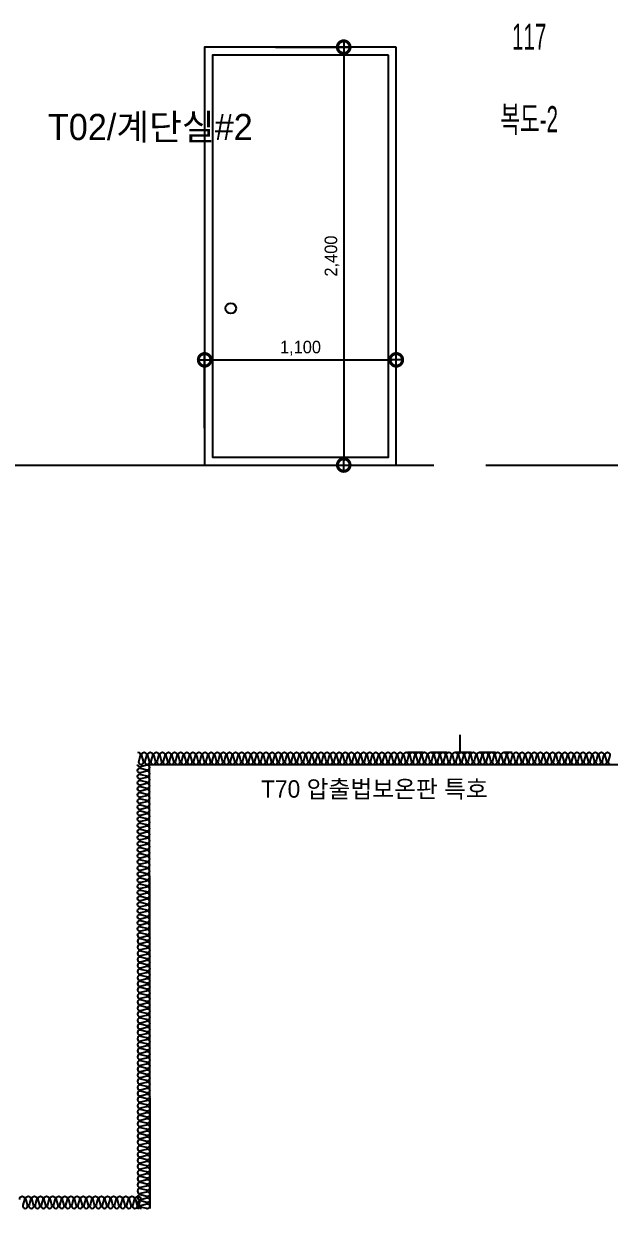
# Model space of a CAD drawing. Header units: millimetres. Extents: x -75040 to 92617, y -36837 to 48530.
# Drawn here: x 9146 to 12508, y -4275 to 2535 of the extents above; entities that cross this region are included whole.
import ezdxf
from ezdxf.enums import TextEntityAlignment as Align

# ---------------------------------------------------------------- set-up
doc = ezdxf.new("R2010")
doc.units = ezdxf.units.MM
doc.header["$LTSCALE"] = 60
doc.linetypes.add('HID', pattern=[2.3, 1.5, -0.8])
doc.layers.get('Defpoints').update_dxf_attribs({"color": 151})
for name, color, linetype in [('A-DIM', 7, 'Continuous'), ('A-DOOR-ELE', 5, 'Continuous'), ('A-FIN', 6, 'Continuous'), ('A-HAT-MATL', 8, 'Continuous')]:
    doc.layers.add(name, color=color, linetype=linetype)
for name, color, linetype, plot in [('NOPLOT', 191, 'Continuous', False), ('NOPLOT-DIM', 191, 'Continuous', False), ('NOPLOT-TEXT', 11, 'Continuous', False)]:
    doc.layers.add(name, color=color, linetype=linetype, plot=plot)
doc.styles.add('Gdim', font='')
doc.styles.add('Gtx', font='')
doc.styles.get('Gdim').set_extended_font_data('Dotum')
doc.styles.get('Gtx').set_extended_font_data('Dotum')
doc.dimstyles.new('Gdim30(INT)', dxfattribs={"dimscale": 24, "dimtxt": 3, "dimasz": 1, "dimexe": 1.5, "dimexo": 2, "dimgap": 1, "dimtad": 1, "dimdec": 0, "dimzin": 0, "dimdsep": 46, "dimlunit": 6, "dimtxsty": 'Gdim', "dimblk": 'ToneDOT', "dimcen": 1.5, "dimdle": 1.5, "dimclrd": 1, "dimclre": 1, "dimclrt": 256, "dimadec": 1, "dimazin": 0, "dimtfac": 1, "dimtdec": 0, "dimtix": 1, "dimtmove": 2, "dimatfit": 3, "dimldrblk": 'DOT', "dimfxl": 1, "dimtolj": 1, "dimtzin": 0, "dimlwd": -1, "dimlwe": -1, "dimarcsym": 0})

# ---------------------------------------------------------------- blocks, each defined once
blk = doc.blocks.new('ToneDOT')
at = {"layer": 'A-DIM', "color": 1, "linetype": 'ByBlock'}
blk.add_line((1.5, 0), (-1.5, 0), dxfattribs=at)
at = {"layer": 'A-DIM', "color": 1, "linetype": 'ByBlock', "const_width": 3}
blk.add_lwpolyline([(0.375, 0, 1), (-0.375, 0, 1)], format="xyb", close=True, dxfattribs=at)
blk = doc.blocks.new('*D12')
at = {"layer": 'Defpoints', "color": 0, "transparency": 16777216}
for p in [(19876.1, 3417.6), (19876.1, 1017.6), (20316, 1017.6)]:
    blk.add_point(p, dxfattribs=at)
at = {"layer": 'NOPLOT-DIM', "color": 1, "transparency": 16777216}
for p, q in [((19924.1, 3417.6), (20352, 3417.6)), ((20316, 3393.6), (20316, 1041.6)), ((19924.1, 1017.6), (20352, 1017.6))]:
    blk.add_line(p, q, dxfattribs=at)
at = {"layer": 'NOPLOT-DIM', "color": 1, "transparency": 16777216, "xscale": 24, "yscale": 24, "zscale": 24}
for p, rotation in [((20316, 3417.6), 90), ((20316, 1017.6), 270)]:
    blk.add_blockref('ToneDOT', p, dxfattribs=dict(at, rotation=rotation))
at = {"layer": 'NOPLOT-DIM', "transparency": 16777216, "insert": (20249, 2217.6), "char_height": 72, "attachment_point": 5, "rotation": 90, "style": 'Gdim'}
blk.add_mtext('\\A1;2,400', dxfattribs=at)
blk = doc.blocks.new('_Dot')
at = {"color": 0, "linetype": 'ByBlock', "lineweight": -2}
blk.add_line((-0.5, 0), (-1, 0), dxfattribs=at)
at = {"color": 0, "linetype": 'ByBlock', "const_width": 0.5}
blk.add_lwpolyline([(-0.25, 0, 1), (0.25, 0, 1)], format="xyb", close=True, dxfattribs=at)
blk = doc.blocks.new('*D13')
at = {"layer": 'Defpoints', "color": 0, "transparency": 16777216}
for p in [(20617.6, 1621.6, 0), (19517.6, 1181.6, 0), (20617.6, 1181.6, 0)]:
    blk.add_point(p, dxfattribs=at)
at = {"layer": 'NOPLOT-DIM', "color": 1, "transparency": 16777216}
for p, q in [((19517.6, 1229.6, 0), (19517.6, 1657.6, 0)), ((20617.6, 1229.6, 0), (20617.6, 1657.6, 0)), ((19541.6, 1621.6, 0), (20593.6, 1621.6, 0))]:
    blk.add_line(p, q, dxfattribs=at)
at = {"layer": 'NOPLOT-DIM', "color": 1, "transparency": 16777216, "xscale": 24, "yscale": 24, "zscale": 24, "rotation": 180}
blk.add_blockref('ToneDOT', (19517.6, 1621.6, 0), dxfattribs=at)
at = {"layer": 'NOPLOT-DIM', "color": 1, "transparency": 16777216, "xscale": 24, "yscale": 24, "zscale": 24}
blk.add_blockref('ToneDOT', (20617.6, 1621.6, 0), dxfattribs=at)
at = {"layer": 'NOPLOT-DIM', "transparency": 16777216, "insert": (20067.6, 1688.5, 0), "char_height": 72, "attachment_point": 5, "style": 'Gdim'}
blk.add_mtext('\\A1;1,100', dxfattribs=at)
blk = doc.blocks.new('A$C9907ef45')
at = {"layer": 'A-DOOR-ELE', "elevation": 0}
for points in [[(1136, 2436), (36, 2436), (36, 36), (1136, 36)], [(1091, 2391), (81, 2391), (81, 81), (1091, 81)]]:
    blk.add_lwpolyline(points, close=True, dxfattribs=at)
at = {"layer": 'A-DOOR-ELE'}
blk.add_circle((186, 936, 0), 30, dxfattribs=at)
at = {"layer": 'NOPLOT-DIM'}
for base, p1, p2, angle, picture, middle in [((834.4, 36), (394.5, 2436), (394.5, 36), 90, '*D12', (767.4, 1236)), ((1136, 639.9, 0), (36, 200, 0), (1136, 200, 0), 180, '*D13', (586, 706.9, 0))]:
    dim = blk.add_linear_dim(base=base, p1=p1, p2=p2, angle=angle, dimstyle='Gdim30(INT)', dxfattribs=at)
    dim.commit()
    dim.dimension.update_dxf_attribs({"geometry": picture, "text_midpoint": middle, "insert": (-19481.6, -981.6)})

msp = doc.modelspace()

# ---------------------------------------------------------------- linework, layer by layer
at = {"layer": 'A-FIN'}
for p, q in [((8700, 0), (11500, 0)), ((11800, 0), (15100, 0))]:
    msp.add_line(p, q, dxfattribs=at)
at = {"layer": 'A-HAT-MATL'}
for p, q in [((9868.4, -1720), (13350, -1720)), ((9872.6, -4270), (9868.4, -1720))]:
    msp.add_line(p, q, dxfattribs=at)
at = {"layer": 'A-HAT-MATL', "elevation": 0}
for points in [[(9800, -1650.2, -0.583569), (9815.6, -1669), (9806.9, -1701, 0.524856), (9820, -1720, 0.524856), (9833.1, -1701), (9824.4, -1669, -1.449198), (9850.6, -1669), (9841.9, -1701, 0.524856), (9855, -1720, 0.524856), (9868.1, -1701), (9859.4, -1669, -1.449198), (9885.6, -1669), (9876.9, -1701, 0.524856), (9890, -1720, 0.524856), (9903.1, -1701), (9894.4, -1669, -1.449198), (9920.6, -1669), (9911.9, -1701, 0.524856), (9925, -1720, 0.524856), (9938.1, -1701), (9929.4, -1669, -1.449198), (9955.6, -1669), (9946.9, -1701, 0.524856), (9960, -1720, 0.524856), (9973.1, -1701), (9964.4, -1669, -1.449198), (9990.6, -1669), (9981.9, -1701, 0.524856), (9995, -1720, 0.524856), (10008.1, -1701), (9999.4, -1669, -1.449198), (10025.6, -1669), (10016.9, -1701, 0.524856), (10030, -1720, 0.524856), (10043.1, -1701), (10034.4, -1669, -1.449198), (10060.6, -1669), (10051.9, -1701, 0.524856), (10065, -1720, 0.524856), (10078.1, -1701), (10069.4, -1669, -1.449198), (10095.6, -1669), (10086.9, -1701, 0.524856), (10100, -1720, 0.524856), (10113.1, -1701), (10104.4, -1669, -1.449198), (10130.6, -1669), (10121.9, -1701, 0.524856), (10135, -1720, 0.524856), (10148.1, -1701), (10139.4, -1669, -1.449198), (10165.6, -1669), (10156.9, -1701, 0.524856), (10170, -1720, 0.524856), (10183.1, -1701), (10174.4, -1669, -1.449198), (10200.6, -1669), (10191.9, -1701, 0.524856), (10205, -1720, 0.524856), (10218.1, -1701), (10209.4, -1669, -1.449198), (10235.6, -1669), (10226.9, -1701, 0.524856), (10240, -1720, 0.524856), (10253.1, -1701), (10244.4, -1669, -1.449198), (10270.6, -1669), (10261.9, -1701, 0.524856), (10275, -1720, 0.524856), (10288.1, -1701), (10279.4, -1669, -1.449198), (10305.6, -1669), (10296.9, -1701, 0.524856), (10310, -1720, 0.524856), (10323.1, -1701), (10314.4, -1669, -1.449198), (10340.6, -1669), (10331.9, -1701, 0.524856), (10345, -1720, 0.524856), (10358.1, -1701), (10349.4, -1669, -1.449198), (10375.6, -1669), (10366.9, -1701, 0.524856), (10380, -1720, 0.524856), (10393.1, -1701), (10384.4, -1669, -1.449198), (10410.6, -1669), (10401.9, -1701, 0.524856), (10415, -1720, 0.524856), (10428.1, -1701), (10419.4, -1669, -1.449198), (10445.6, -1669), (10436.9, -1701, 0.524856), (10450, -1720, 0.524856), (10463.1, -1701), (10454.4, -1669, -1.449198), (10480.6, -1669), (10471.9, -1701, 0.524856), (10485, -1720, 0.524856), (10498.1, -1701), (10489.4, -1669, -1.449198), (10515.6, -1669), (10506.9, -1701, 0.524856), (10520, -1720, 0.524856), (10533.1, -1701), (10524.4, -1669, -1.449198), (10550.6, -1669), (10541.9, -1701, 0.524856), (10555, -1720, 0.524856), (10568.1, -1701), (10559.4, -1669, -1.449198), (10585.6, -1669), (10576.9, -1701, 0.524856), (10590, -1720, 0.524856), (10603.1, -1701), (10594.4, -1669, -1.449198), (10620.6, -1669), (10611.9, -1701, 0.524856), (10625, -1720, 0.524856), (10638.1, -1701), (10629.4, -1669, -1.449198), (10655.6, -1669), (10646.9, -1701, 0.524856), (10660, -1720, 0.524856), (10673.1, -1701), (10664.4, -1669, -1.449198), (10690.6, -1669), (10681.9, -1701, 0.524856), (10695, -1720, 0.524856), (10708.1, -1701), (10699.4, -1669, -1.449198), (10725.6, -1669), (10716.9, -1701, 0.524856), (10730, -1720, 0.524856), (10743.1, -1701), (10734.4, -1669, -1.449198), (10760.6, -1669), (10751.9, -1701, 0.524856), (10765, -1720, 0.524856), (10778.1, -1701), (10769.4, -1669, -1.449198), (10795.6, -1669), (10786.9, -1701, 0.524856), (10800, -1720, 0.524856), (10813.1, -1701), (10804.4, -1669, -1.449198), (10830.6, -1669), (10821.9, -1701, 0.524856), (10835, -1720, 0.524856), (10848.1, -1701), (10839.4, -1669, -1.449198), (10865.6, -1669), (10856.9, -1701, 0.524856), (10870, -1720, 0.524856), (10883.1, -1701), (10874.4, -1669, -1.449198), (10900.6, -1669), (10891.9, -1701, 0.524856), (10905, -1720, 0.524856), (10918.1, -1701), (10909.4, -1669, -1.449198), (10935.6, -1669), (10926.9, -1701, 0.524856), (10940, -1720, 0.524856), (10953.1, -1701), (10944.4, -1669, -1.449198), (10970.6, -1669), (10961.9, -1701, 0.524856), (10975, -1720, 0.524856), (10988.1, -1701), (10979.4, -1669, -1.449198), (11005.6, -1669), (10996.9, -1701, 0.524856), (11010, -1720, 0.524856), (11023.1, -1701), (11014.4, -1669, -1.449198), (11040.6, -1669), (11031.9, -1701, 0.524856), (11045, -1720, 0.524856), (11058.1, -1701), (11049.4, -1669, -1.449198), (11075.6, -1669), (11066.9, -1701, 0.524856), (11080, -1720, 0.524856), (11093.1, -1701), (11084.4, -1669, -1.449198), (11110.6, -1669), (11101.9, -1701, 0.524856), (11115, -1720, 0.524856), (11128.1, -1701), (11119.4, -1669, -1.449198), (11145.6, -1669), (11136.9, -1701, 0.524856), (11150, -1720, 0.524856), (11163.1, -1701), (11154.4, -1669, -1.449198), (11180.6, -1669), (11171.9, -1701, 0.524856), (11185, -1720, 0.524856), (11198.1, -1701), (11189.4, -1669, -1.449198), (11215.6, -1669), (11206.9, -1701, 0.524856), (11220, -1720, 0.524856), (11233.1, -1701), (11224.4, -1669, -1.449198), (11250.6, -1669), (11241.9, -1701, 0.524856), (11255, -1720, 0.524856), (11268.1, -1701), (11259.4, -1669, -1.449198), (11285.6, -1669), (11276.9, -1701, 0.524856), (11290, -1720, 0.524856), (11303.1, -1701), (11294.4, -1669, -1.449198), (11320.6, -1669), (11311.9, -1701, 0.524856), (11325, -1720, 0.524856), (11338.1, -1701), (11329.4, -1669, -1.449198), (11355.6, -1669), (11346.9, -1701, 0.524856), (11360, -1720, 0.524856), (11373.1, -1701), (11364.4, -1669, -1.449198), (11390.6, -1669), (11381.9, -1701, 0.524856), (11395, -1720, 0.524856), (11408.1, -1701), (11399.4, -1669, -1.449198), (11425.6, -1669), (11416.9, -1701, 0.524856), (11430, -1720, 0.524856), (11443.1, -1701), (11434.4, -1669, -1.449198), (11460.6, -1669), (11451.9, -1701, 0.524856), (11465, -1720, 0.524856), (11478.1, -1701), (11469.4, -1669, -1.449198), (11495.6, -1669), (11486.9, -1701, 0.524856), (11500, -1720, 0.524856), (11513.1, -1701), (11504.4, -1669, -1.449198), (11530.6, -1669), (11521.9, -1701, 0.524856), (11535, -1720, 0.524856), (11548.1, -1701), (11539.4, -1669, -1.449198), (11565.6, -1669), (11556.9, -1701, 0.524856), (11570, -1720, 0.524856), (11583.1, -1701), (11574.4, -1669, -1.449198), (11600.6, -1669), (11591.9, -1701, 0.524856), (11605, -1720, 0.524856), (11618.1, -1701), (11609.4, -1669, -1.449198), (11635.6, -1669), (11626.9, -1701, 0.524856), (11640, -1720, 0.524856), (11653.1, -1701), (11644.4, -1669, -1.449198), (11670.6, -1669), (11661.9, -1701, 0.524856), (11675, -1720, 0.524856), (11688.1, -1701), (11679.4, -1669, -1.449198), (11705.6, -1669), (11696.9, -1701, 0.524856), (11710, -1720, 0.524856), (11723.1, -1701), (11714.4, -1669, -1.449198), (11740.6, -1669), (11731.9, -1701, 0.524856), (11745, -1720, 0.524856), (11758.1, -1701), (11749.4, -1669, -1.449198), (11775.6, -1669), (11766.9, -1701, 0.524856), (11780, -1720, 0.524856), (11793.1, -1701), (11784.4, -1669, -1.449198), (11810.6, -1669), (11801.9, -1701, 0.524856), (11815, -1720, 0.524856), (11828.1, -1701), (11819.4, -1669, -1.449198), (11845.6, -1669), (11836.9, -1701, 0.524856), (11850, -1720, 0.524856), (11863.1, -1701), (11854.4, -1669, -1.449198), (11880.6, -1669), (11871.9, -1701, 0.524856), (11885, -1720, 0.524856), (11898.1, -1701), (11889.4, -1669, -1.449198), (11915.6, -1669), (11906.9, -1701, 0.524856), (11920, -1720, 0.524856), (11933.1, -1701), (11924.4, -1669, -1.449198), (11950.6, -1669), (11941.9, -1701, 0.524856), (11955, -1720, 0.524856), (11968.1, -1701), (11959.4, -1669, -1.449198), (11985.6, -1669), (11976.9, -1701, 0.524856), (11990, -1720, 0.524856), (12003.1, -1701), (11994.4, -1669, -1.449198), (12020.6, -1669), (12011.9, -1701, 0.524856), (12025, -1720, 0.524856), (12038.1, -1701), (12029.4, -1669, -1.449198), (12055.6, -1669), (12046.9, -1701, 0.524856), (12060, -1720, 0.524856), (12073.1, -1701), (12064.4, -1669, -1.449198), (12090.6, -1669), (12081.9, -1701, 0.524856), (12095, -1720, 0.524856), (12108.1, -1701), (12099.4, -1669, -1.449198), (12125.6, -1669), (12116.9, -1701, 0.524856), (12130, -1720, 0.524856), (12143.1, -1701), (12134.4, -1669, -1.449198), (12160.6, -1669), (12151.9, -1701, 0.524856), (12165, -1720, 0.524856), (12178.1, -1701), (12169.4, -1669, -1.449198), (12195.6, -1669), (12186.9, -1701, 0.524856), (12200, -1720, 0.524856), (12213.1, -1701), (12204.4, -1669, -1.449198), (12230.6, -1669), (12221.9, -1701, 0.524856), (12235, -1720, 0.524856), (12248.1, -1701), (12239.4, -1669, -1.449198), (12265.6, -1669), (12256.9, -1701, 0.524856), (12270, -1720, 0.524856), (12283.1, -1701), (12274.4, -1669, -1.449198), (12300.6, -1669), (12291.9, -1701, 0.524856), (12305, -1720, 0.524856), (12318.1, -1701), (12309.4, -1669, -1.449198), (12335.6, -1669), (12326.9, -1701, 0.524856), (12340, -1720, 0.524856), (12353.1, -1701), (12344.4, -1669, -1.449198), (12370.6, -1669), (12361.9, -1701, 0.524856), (12375, -1720, 0.524856), (12388.1, -1701), (12379.4, -1669, -1.449198), (12405.6, -1669), (12396.9, -1701, 0.524856), (12410, -1720, 0.524856), (12423.1, -1701), (12414.4, -1669, -1.449198), (12440.6, -1669), (12431.9, -1701, 0.524856), (12445, -1720, 0.524856), (12458.1, -1701), (12449.4, -1669, -1.449198), (12475.6, -1669), (12466.9, -1701, 0.524856), (12480, -1720, 0.524856), (12493.1, -1701), (12484.4, -1669, -1.449198), (12510.6, -1669), (12501.9, -1701, 0.524856), (12515, -1720, 0.524856)], [(9800, -2700, -0.524856), (9819, -2686.9), (9851, -2695.6, 1.449198), (9851, -2669.4), (9819, -2678.1, -0.524856), (9800, -2665, -0.524856), (9819, -2651.9), (9851, -2660.6, 1.449198), (9851, -2634.4), (9819, -2643.1, -0.524856), (9800, -2630, -0.524856), (9819, -2616.9), (9851, -2625.6, 1.449198), (9851, -2599.4), (9819, -2608.1, -0.524856), (9800, -2595, -0.524856), (9819, -2581.9), (9851, -2590.6, 1.449198), (9851, -2564.4), (9819, -2573.1, -0.524856), (9800, -2560, -0.524856), (9819, -2546.9), (9851, -2555.6, 1.449198), (9851, -2529.4), (9819, -2538.1, -0.524856), (9800, -2525, -0.524856), (9819, -2511.9), (9851, -2520.6, 1.449198), (9851, -2494.4), (9819, -2503.1, -0.524856), (9800, -2490, -0.524856), (9819, -2476.9), (9851, -2485.6, 1.449198), (9851, -2459.4), (9819, -2468.1, -0.524856), (9800, -2455, -0.524856), (9819, -2441.9), (9851, -2450.6, 1.449198), (9851, -2424.4), (9819, -2433.1, -0.524856), (9800, -2420, -0.524856), (9819, -2406.9), (9851, -2415.6, 1.449198), (9851, -2389.4), (9819, -2398.1, -0.524856), (9800, -2385, -0.524856), (9819, -2371.9), (9851, -2380.6, 1.449198), (9851, -2354.4), (9819, -2363.1, -0.524856), (9800, -2350, -0.524856), (9819, -2336.9), (9851, -2345.6, 1.449198), (9851, -2319.4), (9819, -2328.1, -0.524856), (9800, -2315, -0.524856), (9819, -2301.9), (9851, -2310.6, 1.449198), (9851, -2284.4), (9819, -2293.1, -0.524856), (9800, -2280, -0.524856), (9819, -2266.9), (9851, -2275.6, 1.449198), (9851, -2249.4), (9819, -2258.1, -0.524856), (9800, -2245, -0.524856), (9819, -2231.9), (9851, -2240.6, 1.449198), (9851, -2214.4), (9819, -2223.1, -0.524856), (9800, -2210, -0.524856), (9819, -2196.9), (9851, -2205.6, 1.449198), (9851, -2179.4), (9819, -2188.1, -0.524856), (9800, -2175, -0.524856), (9819, -2161.9), (9851, -2170.6, 1.449198), (9851, -2144.4), (9819, -2153.1, -0.524856), (9800, -2140, -0.524856), (9819, -2126.9), (9851, -2135.6, 1.449198), (9851, -2109.4), (9819, -2118.1, -0.524856), (9800, -2105, -0.524856), (9819, -2091.9), (9851, -2100.6, 1.449198), (9851, -2074.4), (9819, -2083.1, -0.524856), (9800, -2070, -0.524856), (9819, -2056.9), (9851, -2065.6, 1.449198), (9851, -2039.4), (9819, -2048.1, -0.524856), (9800, -2035, -0.524856), (9819, -2021.9), (9851, -2030.6, 1.449198), (9851, -2004.4), (9819, -2013.1, -0.524856), (9800, -2000, -0.524856), (9819, -1986.9), (9851, -1995.6, 1.449198), (9851, -1969.4), (9819, -1978.1, -0.524856), (9800, -1965, -0.524856), (9819, -1951.9), (9851, -1960.6, 1.449198), (9851, -1934.4), (9819, -1943.1, -0.524856), (9800, -1930, -0.524856), (9819, -1916.9), (9851, -1925.6, 1.449198), (9851, -1899.4), (9819, -1908.1, -0.524856), (9800, -1895, -0.524856), (9819, -1881.9), (9851, -1890.6, 1.449198), (9851, -1864.4), (9819, -1873.1, -0.524856), (9800, -1860, -0.524856), (9819, -1846.9), (9851, -1855.6, 1.449198), (9851, -1829.4), (9819, -1838.1, -0.524856), (9800, -1825, -0.524856), (9819, -1811.9), (9851, -1820.6, 1.449198), (9851, -1794.4), (9819, -1803.1, -0.524856), (9800, -1790, -0.524856), (9819, -1776.9), (9851, -1785.6, 1.449198), (9851, -1759.4), (9819, -1768.1, -0.524856), (9800, -1755, -0.524856), (9819, -1741.9), (9851, -1750.6, 1.449198), (9851, -1724.4), (9819, -1733.1, -0.524856), (9800, -1720)], [(9800, -2700, 0.524856), (9819, -2713.1), (9851, -2704.4, -1.449198), (9851, -2730.6), (9819, -2721.9, 0.524856), (9800, -2735, 0.524856), (9819, -2748.1), (9851, -2739.4, -1.449198), (9851, -2765.6), (9819, -2756.9, 0.524856), (9800, -2770, 0.524856), (9819, -2783.1), (9851, -2774.4, -1.449198), (9851, -2800.6), (9819, -2791.9, 0.524856), (9800, -2805, 0.524856), (9819, -2818.1), (9851, -2809.4, -1.449198), (9851, -2835.6), (9819, -2826.9, 0.524856), (9800, -2840, 0.524856), (9819, -2853.1), (9851, -2844.4, -1.449198), (9851, -2870.6), (9819, -2861.9, 0.524856), (9800, -2875, 0.524856), (9819, -2888.1), (9851, -2879.4, -1.449198), (9851, -2905.6), (9819, -2896.9, 0.524856), (9800, -2910, 0.524856), (9819, -2923.1), (9851, -2914.4, -1.449198), (9851, -2940.6), (9819, -2931.9, 0.524856), (9800, -2945, 0.524856), (9819, -2958.1), (9851, -2949.4, -1.449198), (9851, -2975.6), (9819, -2966.9, 0.524856), (9800, -2980, 0.524856), (9819, -2993.1), (9851, -2984.4, -1.449198), (9851, -3010.6), (9819, -3001.9, 0.524856), (9800, -3015, 0.524856), (9819, -3028.1), (9851, -3019.4, -1.449198), (9851, -3045.6), (9819, -3036.9, 0.524856), (9800, -3050, 0.524856), (9819, -3063.1), (9851, -3054.4, -1.449198), (9851, -3080.6), (9819, -3071.9, 0.524856), (9800, -3085, 0.524856), (9819, -3098.1), (9851, -3089.4, -1.449198), (9851, -3115.6), (9819, -3106.9, 0.524856), (9800, -3120, 0.524856), (9819, -3133.1), (9851, -3124.4, -1.449198), (9851, -3150.6), (9819, -3141.9, 0.524856), (9800, -3155, 0.524856), (9819, -3168.1), (9851, -3159.4, -1.449198), (9851, -3185.6), (9819, -3176.9, 0.524856), (9800, -3190, 0.524856), (9819, -3203.1), (9851, -3194.4, -1.449198), (9851, -3220.6), (9819, -3211.9, 0.524856), (9800, -3225, 0.524856), (9819, -3238.1), (9851, -3229.4, -1.449198), (9851, -3255.6), (9819, -3246.9, 0.524856), (9800, -3260, 0.524856), (9819, -3273.1), (9851, -3264.4, -1.449198), (9851, -3290.6), (9819, -3281.9, 0.524856), (9800, -3295, 0.524856), (9819, -3308.1), (9851, -3299.4, -1.449198), (9851, -3325.6), (9819, -3316.9, 0.524856), (9800, -3330, 0.524856), (9819, -3343.1), (9851, -3334.4, -1.449198), (9851, -3360.6), (9819, -3351.9, 0.524856), (9800, -3365, 0.524856), (9819, -3378.1), (9851, -3369.4, -1.449198), (9851, -3395.6), (9819, -3386.9, 0.524856), (9800, -3400, 0.524856), (9819, -3413.1), (9851, -3404.4, -1.449198), (9851, -3430.6), (9819, -3421.9, 0.524856), (9800, -3435, 0.524856), (9819, -3448.1), (9851, -3439.4, -1.449198), (9851, -3465.6), (9819, -3456.9, 0.524856), (9800, -3470, 0.524856), (9819, -3483.1), (9851, -3474.4, -1.449198), (9851, -3500.6), (9819, -3491.9, 0.524856), (9800, -3505, 0.524856), (9819, -3518.1), (9851, -3509.4, -1.449198), (9851, -3535.6), (9819, -3526.9, 0.524856), (9800, -3540, 0.524856), (9819, -3553.1), (9851, -3544.4, -1.449198), (9851, -3570.6), (9819, -3561.9, 0.524856), (9800, -3575, 0.524856), (9819, -3588.1), (9851, -3579.4, -1.449198), (9851, -3605.6), (9819, -3596.9, 0.524856), (9800, -3610, 0.524856), (9819, -3623.1), (9851, -3614.4, -1.449198), (9851, -3640.6), (9819, -3631.9, 0.524856), (9800, -3645, 0.524856), (9819, -3658.1), (9851, -3649.4, -1.449198), (9851, -3675.6), (9819, -3666.9, 0.524856), (9800, -3680, 0.524856), (9819, -3693.1), (9851, -3684.4, -1.449198), (9851, -3710.6), (9819, -3701.9, 0.524856), (9800, -3715, 0.524856), (9819, -3728.1), (9851, -3719.4, -1.449198), (9851, -3745.6), (9819, -3736.9, 0.524856), (9800, -3750, 0.524856), (9819, -3763.1), (9851, -3754.4, -1.449198), (9851, -3780.6), (9819, -3771.9, 0.524856), (9800, -3785, 0.524856), (9819, -3798.1), (9851, -3789.4, -1.449198), (9851, -3815.6), (9819, -3806.9, 0.524856), (9800, -3820, 0.524856), (9819, -3833.1), (9851, -3824.4, -1.449198), (9851, -3850.6), (9819, -3841.9, 0.524856), (9800, -3855, 0.524856), (9819, -3868.1), (9851, -3859.4, -1.449198), (9851, -3885.6), (9819, -3876.9, 0.524856), (9800, -3890, 0.524856), (9819, -3903.1), (9851, -3894.4, -1.449198), (9851, -3920.6), (9819, -3911.9, 0.524856), (9800, -3925, 0.524856), (9819, -3938.1), (9851, -3929.4, -1.449198), (9851, -3955.6), (9819, -3946.9, 0.524856), (9800, -3960, 0.524856), (9819, -3973.1), (9851, -3964.4, -1.449198), (9851, -3990.6), (9819, -3981.9, 0.524856), (9800, -3995, 0.524856), (9819, -4008.1), (9851, -3999.4, -1.449198), (9851, -4025.6), (9819, -4016.9, 0.524856), (9800, -4030, 0.524856), (9819, -4043.1), (9851, -4034.4, -1.449198), (9851, -4060.6), (9819, -4051.9, 0.524856), (9800, -4065, 0.524856), (9819, -4078.1), (9851, -4069.4, -1.449198), (9851, -4095.6), (9819, -4086.9, 0.524856), (9800, -4100, 0.524856), (9819, -4113.1), (9851, -4104.4, -1.449198), (9851, -4130.6), (9819, -4121.9, 0.524856), (9800, -4135, 0.524856), (9819, -4148.1), (9851, -4139.4, -1.449198), (9851, -4165.6), (9819, -4156.9, 0.524856), (9800, -4170, 0.524856), (9819, -4183.1), (9851, -4174.4, -1.449198), (9851, -4200.6), (9819, -4191.9, 0.524856), (9800, -4205, 0.524856), (9819, -4218.1), (9851, -4209.4, -1.449198), (9851, -4235.6), (9819, -4226.9, 0.524856), (9800, -4240, 0.524856), (9819, -4253.1), (9851, -4244.4, -1.449198), (9851, -4270.6), (9819, -4261.9, 0.524856), (9800, -4275)], [(9124.4, -4219, -1.449198), (9150.6, -4219), (9141.9, -4251, 0.524856), (9155, -4270, 0.524856), (9168.1, -4251), (9159.4, -4219, -1.449198), (9185.6, -4219), (9176.9, -4251, 0.524856), (9190, -4270, 0.524856), (9203.1, -4251), (9194.4, -4219, -1.449198), (9220.6, -4219), (9211.9, -4251, 0.524856), (9225, -4270, 0.524856), (9238.1, -4251), (9229.4, -4219, -1.449198), (9255.6, -4219), (9246.9, -4251, 0.524856), (9260, -4270, 0.524856), (9273.1, -4251), (9264.4, -4219, -1.449198), (9290.6, -4219), (9281.9, -4251, 0.524856), (9295, -4270, 0.524856), (9308.1, -4251), (9299.4, -4219, -1.449198), (9325.6, -4219), (9316.9, -4251, 0.524856), (9330, -4270, 0.524856), (9343.1, -4251), (9334.4, -4219, -1.449198), (9360.6, -4219), (9351.9, -4251, 0.524856), (9365, -4270, 0.524856), (9378.1, -4251), (9369.4, -4219, -1.449198), (9395.6, -4219), (9386.9, -4251, 0.524856), (9400, -4270, 0.524856), (9413.1, -4251), (9404.4, -4219, -1.449198), (9430.6, -4219), (9421.9, -4251, 0.524856), (9435, -4270, 0.524856), (9448.1, -4251), (9439.4, -4219, -1.449198), (9465.6, -4219), (9456.9, -4251, 0.524856), (9470, -4270, 0.524856), (9483.1, -4251), (9474.4, -4219, -1.449198), (9500.6, -4219), (9491.9, -4251, 0.524856), (9505, -4270, 0.524856), (9518.1, -4251), (9509.4, -4219, -1.449198), (9535.6, -4219), (9526.9, -4251, 0.524856), (9540, -4270, 0.524856), (9553.1, -4251), (9544.4, -4219, -1.449198), (9570.6, -4219), (9561.9, -4251, 0.524856), (9575, -4270, 0.524856), (9588.1, -4251), (9579.4, -4219, -1.449198), (9605.6, -4219), (9596.9, -4251, 0.524856), (9610, -4270, 0.524856), (9623.1, -4251), (9614.4, -4219, -1.449198), (9640.6, -4219), (9631.9, -4251, 0.524856), (9645, -4270, 0.524856), (9658.1, -4251), (9649.4, -4219, -1.449198), (9675.6, -4219), (9666.9, -4251, 0.524856), (9680, -4270, 0.524856), (9693.1, -4251), (9684.4, -4219, -1.449198), (9710.6, -4219), (9701.9, -4251, 0.524856), (9715, -4270, 0.524856), (9728.1, -4251), (9719.4, -4219, -1.449198), (9745.6, -4219), (9736.9, -4251, 0.524856), (9750, -4270, 0.524856), (9763.1, -4251), (9754.4, -4219, -1.449198), (9780.6, -4219), (9771.9, -4251, 0.524856), (9785, -4270, 0.524856), (9798.1, -4251), (9789.4, -4219, -1.449198), (9815.6, -4219), (9806.9, -4251, 0.524856), (9820, -4270)]]:
    msp.add_lwpolyline(points, format="xyb", dxfattribs=at)
at = {"layer": 'NOPLOT'}
msp.add_line((11650, -1550), (11650, -1650), dxfattribs=at)
at = {"layer": 'NOPLOT', "linetype": 'HID'}
msp.add_line((11350, -1650), (11950, -1650), dxfattribs=at)

# ---------------------------------------------------------------- block references
at = {"layer": 'A-DOOR-ELE'}
msp.add_blockref('A$C9907ef45', (10149, -36, 0), dxfattribs=at)

# ---------------------------------------------------------------- texts
at = {"layer": 'NOPLOT-TEXT', "style": 'Gtx', "width": 0.6}
for s, p in [('117', (12048.1, 2459.8)), ('복도-2', (12048.1, 1985.9))]:
    msp.add_text(s, height=150, dxfattribs=at).set_placement(p, align=Align.MIDDLE)
at = {"layer": 'NOPLOT-TEXT', "style": 'Gtx'}
msp.add_text('T02/계단실#2', height=150, dxfattribs=at).set_placement((9873.1, 1943.3), align=Align.MIDDLE)
msp.add_text('T70 압출법보온판 특호', height=100, dxfattribs=at).set_placement((10508.4, -1910.7))

doc.saveas('drawing.dxf')
